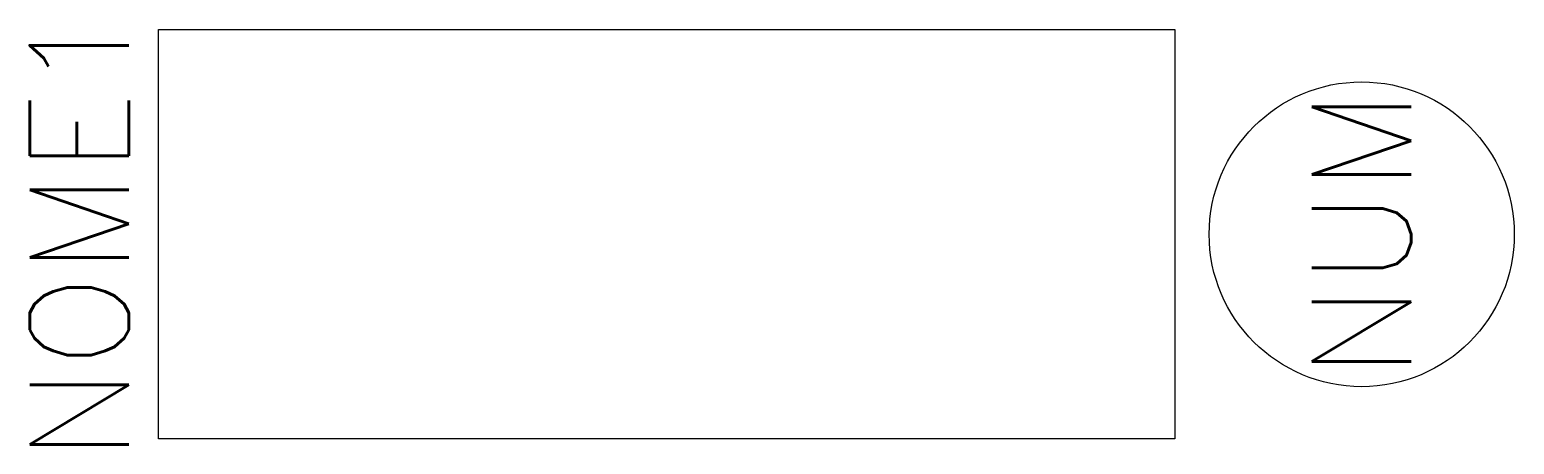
# Model space of a CAD drawing. Header units: millimetres. Extents: x -2.6 to 27.4, y -0.1 to 8.3.
import ezdxf
from ezdxf.enums import TextEntityAlignment as Align

# ---------------------------------------------------------------- set-up
doc = ezdxf.new("R2010")
doc.units = ezdxf.units.MM
doc.styles.add('ROMANS', font='romans.shx')

msp = doc.modelspace()

# ---------------------------------------------------------------- linework, layer by layer
at = {"linetype": 'ByBlock'}
msp.add_lwpolyline([(0, 8.265), (20.505, 8.265), (20.505, 0), (0, 0)], close=True, dxfattribs=at)
msp.add_circle((24.274, 4.132), 3.078)

# ---------------------------------------------------------------- texts
at = {"color": 7, "style": 'ROMANS', "flags": 4}
msp.add_attdef('NOME1', text='NOME1', height=2, rotation=90, dxfattribs=at).set_placement((0, 4.132), align=Align.BOTTOM_CENTER)
msp.add_attdef('NUM', text='num', height=2, rotation=90, dxfattribs=at).set_placement((24.27, 4.137), align=Align.MIDDLE_CENTER)

doc.saveas('drawing.dxf')
